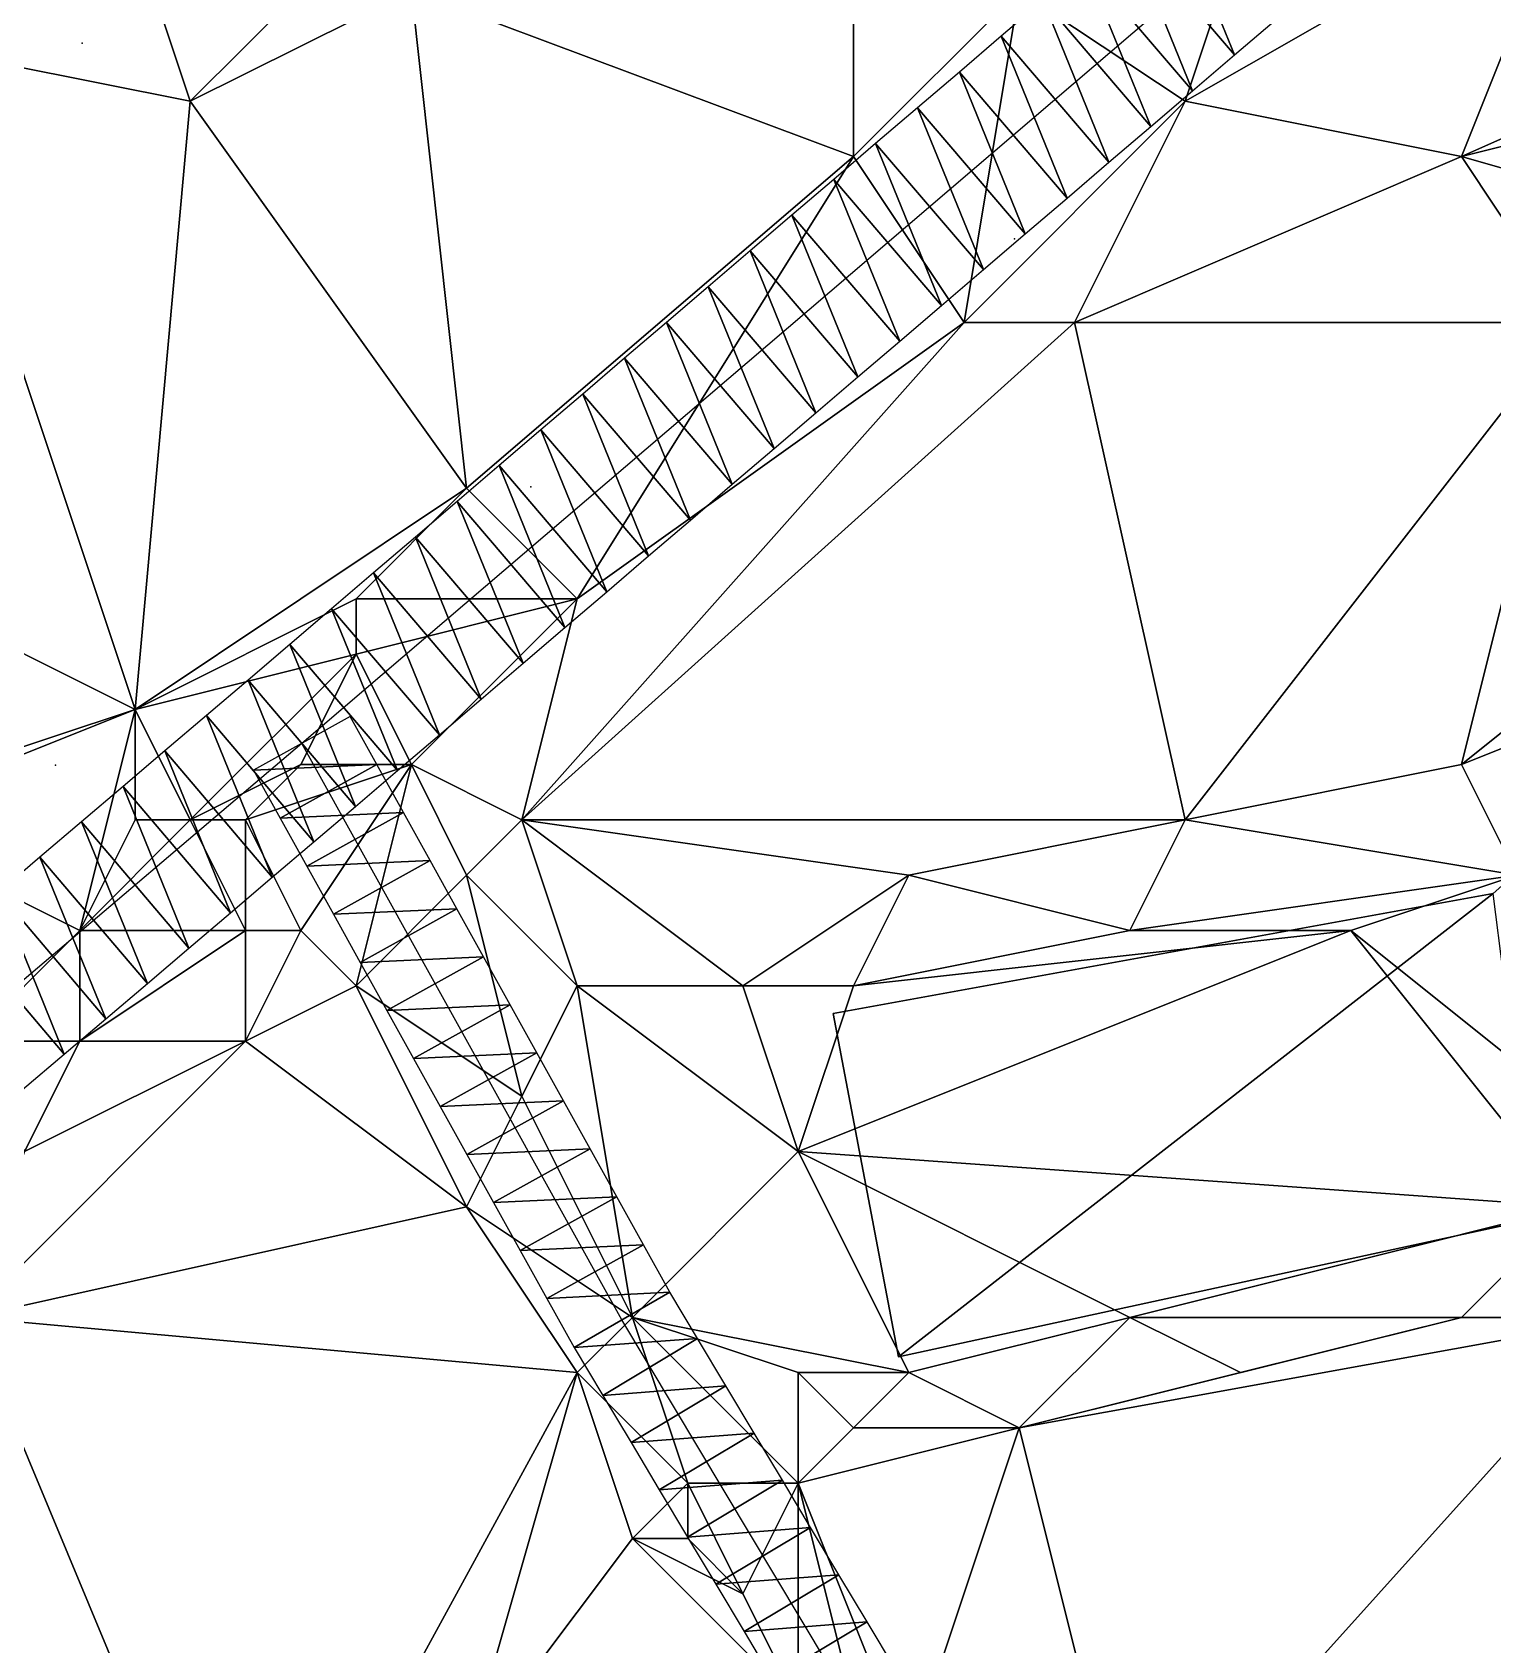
# Model space of a CAD drawing. Header units: metres. Extents: x -1103 to 901, y -902 to 905.
# Drawn here: x -91.7 to -38.9, y 490.2 to 548.5 of the extents above; entities that cross this region are included whole.
import ezdxf

# ---------------------------------------------------------------- set-up
doc = ezdxf.new("R2010")
doc.units = ezdxf.units.M
for name, color, linetype in [('OSM_BUILDING_FOOTPRINTS', 7, 'CONTINUOUS'), ('OSM_BUILDING_ROOFS', 1, 'CONTINUOUS'), ('OSM_BUILDING_WALLS', 8, 'CONTINUOUS'), ('OSM_ROAD_AXES', 2, 'CONTINUOUS'), ('OSM_ROAD_SURFACE', 9, 'CONTINUOUS'), ('OSM_TERRAIN', 3, 'CONTINUOUS'), ('OSM_TREES', 3, 'CONTINUOUS')]:
    doc.layers.add(name, color=color, linetype=linetype)

msp = doc.modelspace()

# ---------------------------------------------------------------- linework, layer by layer
at = {"layer": 'OSM_BUILDING_FOOTPRINTS'}
msp.add_polyline3d([(-25.004, 529.582, 10.062), (-38.854, 517.34, 10.062), (-62.73, 512.993, 10.062), (-60.376, 500.574, 10.062), (-37.351, 505.562, 10.062), (-37.528, 506.999, 10.062), (-35.925, 507.033, 10.062), (-35.881, 505.96, 10.062), (-13.055, 525.468, 10.062), (-5.991, 545.894, 10.062), (-18.891, 549.875, 10.062), (-25.004, 529.582, 10.062)], close=True, dxfattribs=at)
at = {"layer": 'OSM_BUILDING_ROOFS'}
for points in [[(-38.854, 517.34, 63.262), (-62.73, 512.993, 63.262), (-60.376, 500.574, 63.262)], [(-38.854, 517.34, 63.262), (-60.376, 500.574, 63.262), (-37.351, 505.562, 63.262)]]:
    msp.add_3dface(points, dxfattribs=at)
at = {"layer": 'OSM_BUILDING_WALLS'}
for points in [[(-38.854, 517.34, 10.062), (-62.73, 512.993, 10.062), (-62.73, 512.993, 63.262)], [(-38.854, 517.34, 10.062), (-62.73, 512.993, 63.262), (-38.854, 517.34, 63.262)], [(-62.73, 512.993, 10.062), (-60.376, 500.574, 10.062), (-60.376, 500.574, 63.262)], [(-62.73, 512.993, 10.062), (-60.376, 500.574, 63.262), (-62.73, 512.993, 63.262)], [(-60.376, 500.574, 10.062), (-37.351, 505.562, 10.062), (-37.351, 505.562, 63.262)], [(-60.376, 500.574, 10.062), (-37.351, 505.562, 63.262), (-60.376, 500.574, 63.262)]]:
    msp.add_3dface(points, dxfattribs=at)
at = {"layer": 'OSM_ROAD_AXES'}
for points in [[(338.128, 881.942, 14.359), (234.895, 793.04, 12.898), (204.718, 767.892, 16.831), (76.88, 658.585, 15.214), (-16.846, 578.441, 10.141), (-81.964, 522.77, 11.318), (-163.309, 453.629, 16.809), (-182.001, 437.737, 14.897), (-234.694, 391.565, 11.193), (-256.57, 375.209, 14.917), (-337.594, 302.816, 14.849)], [(-55.921, 430.482, 12.307), (-49.178, 434.972, 12.237), (-45.475, 438.655, 12.176), (-42.436, 442.194, 12.247), (-41.474, 445.213, 12.54), (-40.877, 448.309, 12.859), (-41.175, 451.693, 13.696), (-49.952, 467.01, 16.744), (-60.155, 484.826, 16.656), (-70.38, 501.912, 13.451), (-81.964, 522.77, 11.318)]]:
    msp.add_polyline3d(points, dxfattribs=at)
at = {"layer": 'OSM_ROAD_SURFACE'}
for points in [[(-50.597, 553.533, 10.013), (-52.112, 552.238, 9.974), (-48.213, 547.677, 9.853)], [(-50.597, 553.533, 10.013), (-48.213, 547.677, 9.853), (-46.698, 548.972, 9.87)], [(-52.112, 552.238, 9.974), (-53.626, 550.943, 9.935), (-49.727, 546.383, 9.836)], [(-52.112, 552.238, 9.974), (-49.727, 546.383, 9.836), (-48.213, 547.677, 9.853)], [(-53.626, 550.943, 9.935), (-55.14, 549.649, 9.896), (-51.242, 545.088, 9.806)], [(-53.626, 550.943, 9.935), (-51.242, 545.088, 9.806), (-49.727, 546.383, 9.836)], [(-55.14, 549.649, 9.896), (-56.655, 548.354, 9.866), (-52.756, 543.793, 9.775)], [(-55.14, 549.649, 9.896), (-52.756, 543.793, 9.775), (-51.242, 545.088, 9.806)], [(-56.655, 548.354, 9.866), (-58.169, 547.059, 9.84), (-54.27, 542.499, 9.744)], [(-56.655, 548.354, 9.866), (-54.27, 542.499, 9.744), (-52.756, 543.793, 9.775)], [(-58.169, 547.059, 9.84), (-59.684, 545.765, 9.814), (-55.785, 541.204, 9.713)], [(-58.169, 547.059, 9.84), (-55.785, 541.204, 9.713), (-54.27, 542.499, 9.744)], [(-59.684, 545.765, 9.814), (-61.198, 544.47, 9.789), (-57.299, 539.909, 9.682)], [(-59.684, 545.765, 9.814), (-57.299, 539.909, 9.682), (-55.785, 541.204, 9.713)], [(-61.198, 544.47, 9.789), (-62.712, 543.175, 9.826), (-58.813, 538.615, 9.676)], [(-61.198, 544.47, 9.789), (-58.813, 538.615, 9.676), (-57.299, 539.909, 9.682)], [(-62.712, 543.175, 9.826), (-64.227, 541.881, 9.916), (-60.328, 537.32, 9.772)], [(-62.712, 543.175, 9.826), (-60.328, 537.32, 9.772), (-58.813, 538.615, 9.676)], [(-64.227, 541.881, 9.916), (-65.741, 540.586, 10.005), (-61.842, 536.025, 9.869)], [(-64.227, 541.881, 9.916), (-61.842, 536.025, 9.869), (-60.328, 537.32, 9.772)], [(-65.741, 540.586, 10.005), (-67.255, 539.291, 10.095), (-63.357, 534.731, 9.966)], [(-65.741, 540.586, 10.005), (-63.357, 534.731, 9.966), (-61.842, 536.025, 9.869)], [(-67.255, 539.291, 10.095), (-68.77, 537.997, 10.185), (-64.871, 533.436, 10.063)], [(-67.255, 539.291, 10.095), (-64.871, 533.436, 10.063), (-63.357, 534.731, 9.966)], [(-68.77, 537.997, 10.185), (-70.284, 536.702, 10.274), (-66.385, 532.141, 10.159)], [(-68.77, 537.997, 10.185), (-66.385, 532.141, 10.159), (-64.871, 533.436, 10.063)], [(-70.284, 536.702, 10.274), (-71.799, 535.407, 10.364), (-67.9, 530.847, 10.253)], [(-70.284, 536.702, 10.274), (-67.9, 530.847, 10.253), (-66.385, 532.141, 10.159)], [(-71.799, 535.407, 10.364), (-73.313, 534.113, 10.453), (-69.414, 529.552, 10.34)], [(-71.799, 535.407, 10.364), (-69.414, 529.552, 10.34), (-67.9, 530.847, 10.253)], [(-73.313, 534.113, 10.453), (-74.827, 532.818, 10.543), (-70.928, 528.257, 10.428)], [(-73.313, 534.113, 10.453), (-70.928, 528.257, 10.428), (-69.414, 529.552, 10.34)], [(-74.827, 532.818, 10.543), (-76.342, 531.523, 10.643), (-72.443, 526.963, 10.536)], [(-74.827, 532.818, 10.543), (-72.443, 526.963, 10.536), (-70.928, 528.257, 10.428)], [(-76.342, 531.523, 10.643), (-77.856, 530.229, 10.791), (-73.957, 525.668, 10.754)], [(-76.342, 531.523, 10.643), (-73.957, 525.668, 10.754), (-72.443, 526.963, 10.536)], [(-77.856, 530.229, 10.791), (-79.37, 528.934, 10.979), (-75.472, 524.373, 10.972)], [(-77.856, 530.229, 10.791), (-75.472, 524.373, 10.972), (-73.957, 525.668, 10.754)], [(-79.37, 528.934, 10.979), (-80.885, 527.639, 11.167), (-76.986, 523.079, 11.179)], [(-79.37, 528.934, 10.979), (-76.986, 523.079, 11.179), (-75.472, 524.373, 10.972)], [(-80.885, 527.639, 11.167), (-82.399, 526.344, 11.474), (-78.5, 521.784, 11.381)], [(-80.885, 527.639, 11.167), (-78.5, 521.784, 11.381), (-76.986, 523.079, 11.179)], [(-82.399, 526.344, 11.474), (-83.91, 525.053, 11.802), (-80.018, 520.487, 11.556)], [(-82.399, 526.344, 11.474), (-80.018, 520.487, 11.556), (-78.5, 521.784, 11.381)], [(-83.91, 525.053, 11.802), (-85.413, 523.775, 12.081), (-81.528, 519.203, 11.731)], [(-83.91, 525.053, 11.802), (-81.528, 519.203, 11.731), (-80.018, 520.487, 11.556)], [(-85.413, 523.775, 12.081), (-86.92, 522.495, 12.359), (-83.034, 517.923, 11.928)], [(-85.413, 523.775, 12.081), (-83.034, 517.923, 11.928), (-81.528, 519.203, 11.731)], [(-79.25, 522.003, 11.352), (-80.216, 523.741, 11.193), (-83.713, 521.798, 11.635)], [(-86.92, 522.495, 12.359), (-88.426, 521.214, 12.775), (-84.54, 516.643, 12.561)], [(-86.92, 522.495, 12.359), (-84.54, 516.643, 12.561), (-83.034, 517.923, 11.928)], [(-79.25, 522.003, 11.352), (-83.713, 521.798, 11.635), (-82.747, 520.06, 11.869)], [(-78.285, 520.264, 11.391), (-79.25, 522.003, 11.352), (-82.747, 520.06, 11.869)], [(-88.426, 521.214, 12.775), (-89.933, 519.934, 13.091), (-86.047, 515.362, 12.942)], [(-88.426, 521.214, 12.775), (-86.047, 515.362, 12.942), (-84.54, 516.643, 12.561)], [(-89.933, 519.934, 13.091), (-91.439, 518.653, 13.422), (-87.553, 514.082, 13.351)], [(-89.933, 519.934, 13.091), (-87.553, 514.082, 13.351), (-86.047, 515.362, 12.942)], [(-78.285, 520.264, 11.391), (-82.747, 520.06, 11.869), (-81.782, 518.322, 11.761)], [(-77.32, 518.526, 11.395), (-78.285, 520.264, 11.391), (-81.782, 518.322, 11.761)], [(-91.439, 518.653, 13.422), (-92.945, 517.373, 13.757), (-89.06, 512.801, 13.76)], [(-91.439, 518.653, 13.422), (-89.06, 512.801, 13.76), (-87.553, 514.082, 13.351)], [(-77.32, 518.526, 11.395), (-81.782, 518.322, 11.761), (-80.816, 516.584, 11.678)], [(-76.354, 516.788, 11.457), (-77.32, 518.526, 11.395), (-80.816, 516.584, 11.678)], [(-92.945, 517.373, 13.757), (-94.452, 516.093, 14.159), (-90.566, 511.521, 14.093)], [(-92.945, 517.373, 13.757), (-90.566, 511.521, 14.093), (-89.06, 512.801, 13.76)], [(-76.354, 516.788, 11.457), (-80.816, 516.584, 11.678), (-79.851, 514.846, 11.639)], [(-75.389, 515.05, 11.646), (-76.354, 516.788, 11.457), (-79.851, 514.846, 11.639)], [(-94.452, 516.093, 14.159), (-92.072, 510.241, 14.301), (-90.566, 511.521, 14.093)], [(-75.389, 515.05, 11.646), (-79.851, 514.846, 11.639), (-78.886, 513.108, 11.776)], [(-74.423, 513.312, 11.768), (-75.389, 515.05, 11.646), (-78.886, 513.108, 11.776)], [(-74.423, 513.312, 11.768), (-78.886, 513.108, 11.776), (-77.92, 511.37, 11.949)], [(-73.458, 511.574, 11.87), (-74.423, 513.312, 11.768), (-77.92, 511.37, 11.949)], [(-73.458, 511.574, 11.87), (-77.92, 511.37, 11.949), (-76.955, 509.632, 12.123)], [(-72.493, 509.836, 12.14), (-73.458, 511.574, 11.87), (-76.955, 509.632, 12.123)], [(-72.493, 509.836, 12.14), (-76.955, 509.632, 12.123), (-75.99, 507.894, 12.296)], [(-71.527, 508.098, 12.436), (-72.493, 509.836, 12.14), (-75.99, 507.894, 12.296)], [(-71.527, 508.098, 12.436), (-75.99, 507.894, 12.296), (-75.024, 506.156, 12.536)], [(-70.562, 506.36, 12.736), (-71.527, 508.098, 12.436), (-75.024, 506.156, 12.536)], [(-70.562, 506.36, 12.736), (-75.024, 506.156, 12.536), (-74.059, 504.417, 12.827)], [(-69.597, 504.622, 13.047), (-70.562, 506.36, 12.736), (-74.059, 504.417, 12.827)], [(-69.597, 504.622, 13.047), (-74.059, 504.417, 12.827), (-73.093, 502.679, 13.068)], [(-68.647, 502.912, 13.313), (-69.597, 504.622, 13.047), (-73.093, 502.679, 13.068)], [(-68.647, 502.912, 13.313), (-73.093, 502.679, 13.068), (-72.112, 500.913, 13.313)], [(-67.641, 501.231, 13.542), (-68.647, 502.912, 13.313), (-72.112, 500.913, 13.313)], [(-67.641, 501.231, 13.542), (-72.112, 500.913, 13.313), (-71.073, 499.177, 13.652)], [(-66.619, 499.522, 13.914), (-67.641, 501.231, 13.542), (-71.073, 499.177, 13.652)], [(-66.619, 499.522, 13.914), (-71.073, 499.177, 13.652), (-70.051, 497.468, 14.068)], [(-65.596, 497.813, 14.279), (-66.619, 499.522, 13.914), (-70.051, 497.468, 14.068)], [(-65.596, 497.813, 14.279), (-70.051, 497.468, 14.068), (-69.028, 495.759, 14.49)], [(-64.574, 496.105, 14.599), (-65.596, 497.813, 14.279), (-69.028, 495.759, 14.49)], [(-64.574, 496.105, 14.599), (-69.028, 495.759, 14.49), (-68.006, 494.051, 14.601)], [(-63.551, 494.396, 14.95), (-64.574, 496.105, 14.599), (-68.006, 494.051, 14.601)], [(-63.551, 494.396, 14.95), (-68.006, 494.051, 14.601), (-66.983, 492.342, 15.164)], [(-62.529, 492.688, 15.251), (-63.551, 494.396, 14.95), (-66.983, 492.342, 15.164)], [(-62.529, 492.688, 15.251), (-66.983, 492.342, 15.164), (-65.961, 490.634, 15.47)], [(-61.506, 490.979, 15.563), (-62.529, 492.688, 15.251), (-65.961, 490.634, 15.47)], [(-61.506, 490.979, 15.563), (-65.961, 490.634, 15.47), (-64.939, 488.925, 15.778)], [(-60.484, 489.27, 15.875), (-61.506, 490.979, 15.563), (-64.939, 488.925, 15.778)]]:
    msp.add_3dface(points, dxfattribs=at)
at = {"layer": 'OSM_TERRAIN'}
for points in [[(-56, 550, 9.851), (-50, 546, 9.779), (-46, 558, 10.095)], [(-50, 546, 9.779), (-36, 554, 9.808), (-46, 558, 10.095)], [(-96, 548, 15.633), (-90, 556, 15.724), (-104, 556, 16.011)], [(-96, 548, 15.633), (-88, 552, 14.519), (-90, 556, 15.724)], [(-40, 544, 9.237), (-36, 554, 9.808), (-50, 546, 9.779)], [(-40, 544, 9.237), (-22, 552, 10.349), (-36, 554, 9.808)], [(-96, 548, 15.633), (-86, 546, 13.873), (-88, 552, 14.519)], [(-86, 546, 13.873), (-82, 550, 14.072), (-88, 552, 14.519)], [(-40, 544, 9.237), (-24, 548, 10.221), (-22, 552, 10.349)], [(-76, 532, 10.559), (-78, 550, 13.01), (-86, 546, 13.873)], [(-86, 546, 13.873), (-78, 550, 13.01), (-82, 550, 14.072)], [(-76, 532, 10.559), (-62, 544, 9.73), (-78, 550, 13.01)], [(-62, 544, 9.73), (-62, 550, 10.824), (-78, 550, 13.01)], [(-58, 538, 9.59), (-56, 550, 9.851), (-62, 544, 9.73)], [(-62, 544, 9.73), (-56, 550, 9.851), (-62, 550, 10.824)], [(-58, 538, 9.59), (-50, 546, 9.779), (-56, 550, 9.851)], [(-96, 528, 14.89), (-88, 524, 12.639), (-96, 548, 15.633)], [(-88, 524, 12.639), (-86, 546, 13.873), (-96, 548, 15.633)], [(-26, 540, 10.3), (-24, 548, 10.221), (-40, 544, 9.237)], [(-88, 524, 12.639), (-76, 532, 10.559), (-86, 546, 13.873)], [(-58, 538, 9.59), (-54, 538, 9.143), (-50, 546, 9.779)], [(-54, 538, 9.143), (-40, 544, 9.237), (-50, 546, 9.779)], [(-76, 532, 10.559), (-72, 528, 10.46), (-62, 544, 9.73)], [(-72, 528, 10.46), (-58, 538, 9.59), (-62, 544, 9.73)], [(-54, 538, 9.143), (-36, 538, 9.407), (-40, 544, 9.237)], [(-36, 538, 9.407), (-26, 540, 10.3), (-40, 544, 9.237)], [(-74, 520, 10.385), (-50, 520, 10.543), (-54, 538, 9.143)], [(-74, 520, 10.385), (-54, 538, 9.143), (-58, 538, 9.59)], [(-74, 520, 10.385), (-58, 538, 9.59), (-72, 528, 10.46)], [(-50, 520, 10.543), (-36, 538, 9.407), (-54, 538, 9.143)], [(-40, 522, 10.825), (-36, 538, 9.407), (-50, 520, 10.543)], [(-40, 522, 10.825), (-30, 530, 10.972), (-36, 538, 9.407)], [(-80, 528, 10.904), (-76, 532, 10.559), (-88, 524, 12.639)], [(-80, 528, 10.904), (-72, 528, 10.46), (-76, 532, 10.559)], [(-40, 522, 10.825), (-30, 526, 12.254), (-30, 530, 10.972)], [(-94, 522, 14.092), (-88, 524, 12.639), (-96, 528, 14.89)], [(-80, 526, 10.904), (-80, 528, 10.904), (-88, 524, 12.639)], [(-78, 522, 11.274), (-72, 528, 10.46), (-80, 526, 10.904)], [(-80, 526, 10.904), (-72, 528, 10.46), (-80, 528, 10.904)], [(-78, 522, 11.274), (-74, 520, 10.385), (-72, 528, 10.46)], [(-86, 520, 11.963), (-80, 526, 10.904), (-88, 524, 12.639)], [(-82, 522, 11.364), (-80, 526, 10.904), (-86, 520, 11.963)], [(-82, 522, 11.364), (-78, 522, 11.274), (-80, 526, 10.904)], [(-38, 518, 12.441), (-30, 526, 12.254), (-40, 522, 10.825)], [(-90, 516, 13.017), (-88, 524, 12.639), (-98, 520, 14.886)], [(-98, 520, 14.886), (-88, 524, 12.639), (-94, 522, 14.092)], [(-90, 516, 13.017), (-88, 520, 12.658), (-88, 524, 12.639)], [(-88, 520, 12.658), (-86, 520, 11.963), (-88, 524, 12.639)], [(-84, 520, 11.963), (-82, 522, 11.364), (-86, 520, 11.963)], [(-82, 516, 11.739), (-78, 522, 11.274), (-84, 520, 11.963)], [(-84, 520, 11.963), (-78, 522, 11.274), (-82, 522, 11.364)], [(-80, 514, 11.621), (-78, 522, 11.274), (-82, 516, 11.739)], [(-80, 514, 11.621), (-76, 518, 11.293), (-78, 522, 11.274)], [(-78, 522, 11.274), (-76, 518, 11.293), (-74, 520, 10.385)], [(-38, 518, 12.441), (-40, 522, 10.825), (-50, 520, 10.543)], [(-94, 512, 14.099), (-90, 516, 13.017), (-98, 520, 14.886)], [(-84, 516, 12.598), (-86, 520, 11.963), (-90, 516, 13.017)], [(-90, 516, 13.017), (-86, 520, 11.963), (-88, 520, 12.658)], [(-86, 520, 11.963), (-84, 516, 12.598), (-84, 520, 11.963)], [(-84, 516, 12.598), (-82, 516, 11.739), (-84, 520, 11.963)], [(-76, 518, 11.293), (-72, 514, 11.267), (-74, 520, 10.385)], [(-72, 514, 11.267), (-66, 514, 11.337), (-74, 520, 10.385)], [(-66, 514, 11.337), (-60, 518, 10.516), (-74, 520, 10.385)], [(-60, 518, 10.516), (-50, 520, 10.543), (-74, 520, 10.385)], [(-52, 516, 12.081), (-50, 520, 10.543), (-60, 518, 10.516)], [(-52, 516, 12.081), (-38, 518, 12.441), (-50, 520, 10.543)], [(-80, 514, 11.621), (-74, 510, 12.12), (-76, 518, 11.293)], [(-74, 510, 12.12), (-72, 514, 11.267), (-76, 518, 11.293)], [(-66, 514, 11.337), (-62, 514, 12.163), (-60, 518, 10.516)], [(-62, 514, 12.163), (-52, 516, 12.081), (-60, 518, 10.516)], [(-52, 516, 12.081), (-44, 516, 12.441), (-38, 518, 12.441)], [(-34, 508, 12.504), (-38, 518, 12.441), (-44, 516, 12.441)], [(-90, 512, 13.965), (-90, 516, 13.017), (-94, 512, 14.099)], [(-90, 512, 13.965), (-84, 512, 12.878), (-84, 516, 12.598)], [(-90, 512, 13.965), (-84, 516, 12.598), (-90, 516, 13.017)], [(-84, 512, 12.878), (-80, 514, 11.621), (-82, 516, 11.739)], [(-84, 512, 12.878), (-82, 516, 11.739), (-84, 516, 12.598)], [(-36, 506, 12.474), (-44, 516, 12.441), (-64, 508, 12.258)], [(-64, 508, 12.258), (-44, 516, 12.441), (-62, 514, 12.163)], [(-44, 516, 12.441), (-52, 516, 12.081), (-62, 514, 12.163)], [(-36, 506, 12.474), (-34, 508, 12.504), (-44, 516, 12.441)], [(-76, 506, 12.406), (-80, 514, 11.621), (-84, 512, 12.878)], [(-76, 506, 12.406), (-74, 510, 12.12), (-80, 514, 11.621)], [(-74, 510, 12.12), (-70, 502, 13.5), (-72, 514, 11.267)], [(-70, 502, 13.5), (-64, 508, 12.258), (-72, 514, 11.267)], [(-72, 514, 11.267), (-64, 508, 12.258), (-66, 514, 11.337)], [(-64, 508, 12.258), (-62, 514, 12.163), (-66, 514, 11.337)], [(-94, 502, 15.182), (-76, 506, 12.406), (-84, 512, 12.878)], [(-94, 502, 15.182), (-84, 512, 12.878), (-92, 508, 14.525)], [(-94, 512, 14.099), (-92, 508, 14.525), (-90, 512, 13.965)], [(-92, 508, 14.525), (-84, 512, 12.878), (-90, 512, 13.965)], [(-76, 506, 12.406), (-70, 502, 13.5), (-74, 510, 12.12)], [(-70, 502, 13.5), (-60, 500, 12.61), (-64, 508, 12.258)], [(-60, 500, 12.61), (-52, 502, 12.526), (-64, 508, 12.258)], [(-64, 508, 12.258), (-52, 502, 12.526), (-36, 506, 12.474)], [(-94, 502, 15.182), (-72, 500, 13.333), (-76, 506, 12.406)], [(-72, 500, 13.333), (-70, 502, 13.5), (-76, 506, 12.406)], [(-40, 502, 13.554), (-36, 506, 12.474), (-52, 502, 12.526)], [(-40, 502, 13.554), (-34, 502, 14.434), (-36, 506, 12.474)], [(-110, 498, 17.518), (-84, 478, 18.067), (-94, 502, 15.182)], [(-84, 478, 18.067), (-72, 500, 13.333), (-94, 502, 15.182)], [(-72, 500, 13.333), (-68, 496, 14.541), (-70, 502, 13.5)], [(-68, 496, 14.541), (-64, 496, 14.572), (-70, 502, 13.5)], [(-64, 496, 14.572), (-64, 500, 13.51), (-70, 502, 13.5)], [(-64, 500, 13.51), (-60, 500, 12.61), (-70, 502, 13.5)], [(-60, 500, 12.61), (-56, 498, 13.771), (-52, 502, 12.526)], [(-52, 482, 17.165), (-34, 502, 14.434), (-56, 498, 13.771)], [(-56, 498, 13.771), (-40, 502, 13.554), (-48, 500, 13.621)], [(-56, 498, 13.771), (-34, 502, 14.434), (-40, 502, 13.554)], [(-56, 498, 13.771), (-48, 500, 13.621), (-52, 502, 12.526)], [(-52, 482, 17.165), (-24, 496, 16.438), (-34, 502, 14.434)], [(-48, 500, 13.621), (-40, 502, 13.554), (-52, 502, 12.526)], [(-76, 486, 16.536), (-72, 500, 13.333), (-84, 478, 18.067)], [(-76, 486, 16.536), (-70, 494, 14.599), (-72, 500, 13.333)], [(-70, 494, 14.599), (-68, 496, 14.541), (-72, 500, 13.333)], [(-64, 496, 14.572), (-62, 498, 13.567), (-64, 500, 13.51)], [(-62, 498, 13.567), (-60, 500, 12.61), (-64, 500, 13.51)], [(-62, 498, 13.567), (-56, 498, 13.771), (-60, 500, 12.61)], [(-116, 482, 18.985), (-84, 478, 18.067), (-110, 498, 17.518)], [(-60, 486, 16.492), (-56, 498, 13.771), (-64, 496, 14.572)], [(-64, 496, 14.572), (-56, 498, 13.771), (-62, 498, 13.567)], [(-60, 486, 16.492), (-52, 482, 17.165), (-56, 498, 13.771)], [(-70, 494, 14.599), (-68, 494, 14.551), (-68, 496, 14.541)], [(-68, 494, 14.551), (-66, 492, 15.26), (-68, 496, 14.541)], [(-66, 492, 15.26), (-64, 496, 14.572), (-68, 496, 14.541)], [(-64, 488, 15.934), (-64, 496, 14.572), (-66, 492, 15.26)], [(-60, 486, 16.492), (-64, 496, 14.572), (-62, 488, 16.236)], [(-64, 488, 15.934), (-62, 488, 16.236), (-64, 496, 14.572)], [(-52, 482, 17.165), (-18, 486, 18.425), (-24, 496, 16.438)], [(-76, 486, 16.536), (-64, 488, 15.934), (-70, 494, 14.599)], [(-64, 488, 15.934), (-66, 492, 15.26), (-70, 494, 14.599)], [(-70, 494, 14.599), (-66, 492, 15.26), (-68, 494, 14.551)]]:
    msp.add_3dface(points, dxfattribs=at)
at = {"layer": 'OSM_TREES'}
for p in [(-89.912, 548.106, 14.631), (-56.168, 541.018, 9.658), (-73.672, 532.045, 10.457), (-90.879, 521.976, 13.277)]:
    msp.add_point(p, dxfattribs=at)

doc.saveas('drawing.dxf')
